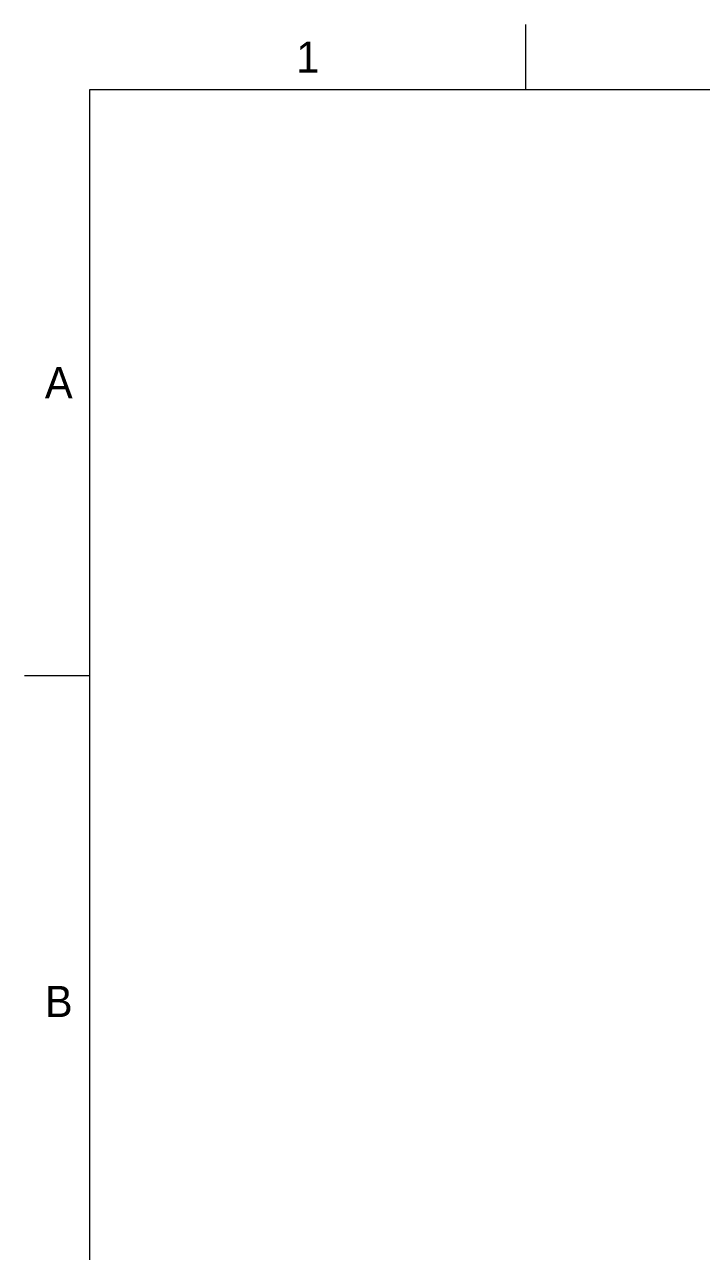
# Model space of a CAD drawing. Header units: millimetres. Extents: x 15 to 292, y 5 to 205.
# Drawn here: x 15 to 67, y 110.8 to 205 of the extents above; entities that cross this region are included whole.
import ezdxf

# ---------------------------------------------------------------- set-up
doc = ezdxf.new("R2010")
doc.units = ezdxf.units.MM
doc.layers.add('Border', color=7, linetype='Continuous')
doc.styles.add('Shapr0', font='txt', dxfattribs={"height": 2.3925})

msp = doc.modelspace()

# ---------------------------------------------------------------- linework, layer by layer
at = {"layer": 'Border', "linetype": 'Continuous', "lineweight": 15}
for p, q in [((53.5, 200), (53.5, 205)), ((287, 200), (20, 200)), ((20, 200), (20, 10)), ((20, 155), (15, 155))]:
    msp.add_line(p, q, dxfattribs=at)

# ---------------------------------------------------------------- texts
at = {"layer": 'Border', "linetype": 'Continuous', "lineweight": 15, "char_height": 2.393, "width": 2.3925, "style": 'Shapr0'}
for s, insert, attachment_point in [('1', (36.75, 201.304), 8), ('A', (18.696, 177.5), 6), ('B', (18.696, 130), 6)]:
    msp.add_mtext(s, dxfattribs=dict(at, insert=insert, attachment_point=attachment_point))

doc.saveas('drawing.dxf')
